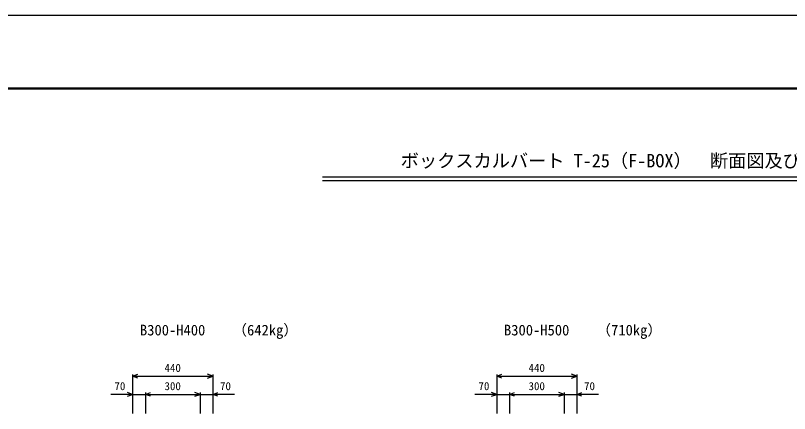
# Model space of a CAD drawing. Units: millimetres, scale not verified. Extents: x -8390 to 25210, y 0 to 11880.
# Drawn here: x 13444 to 17696, y 9695 to 11880 of the extents above; entities that cross this region are included whole.
import ezdxf
from ezdxf.enums import TextEntityAlignment as Align

# ---------------------------------------------------------------- set-up
doc = ezdxf.new("R2010")
doc.units = ezdxf.units.MM
doc.header["$LTSCALE"] = 20
for name, color, linetype, lineweight in [('Defpoints_3', 5, 'Continuous', 25), ('DIM', 7, 'Continuous', 25), ('TXT', 7, 'Continuous', 25), ('WAKU', 3, 'Continuous', 50)]:
    doc.layers.add(name, color=color, linetype=linetype, lineweight=lineweight)
doc.styles.add('ＭＳ ゴシック', font='')
doc.styles.get('ＭＳ ゴシック').set_extended_font_data('MS Gothic')

msp = doc.modelspace()

# ---------------------------------------------------------------- linework, layer by layer
at = {"layer": 'Defpoints_3'}
msp.add_line((25210, 11880), (8410, 11880), dxfattribs=at)
at = {"layer": 'DIM'}
for p, q in [((14087.31, 9900.34), (14115.51, 9910.61)), ((14087.31, 9910.34), (14087.31, 9695.34)), ((14527.31, 9900.34), (14499.12, 9910.61)), ((14527.31, 9910.34), (14527.31, 9695.34)), ((16087.31, 9900.34), (16115.51, 9910.61)), ((16087.31, 9910.34), (16087.31, 9695.34)), ((16527.31, 9900.34), (16499.12, 9910.61)), ((16527.31, 9910.34), (16527.31, 9695.34)), ((14087.31, 9900.34), (14527.31, 9900.34)), ((14115.51, 9890.08), (14087.31, 9900.34)), ((14499.12, 9890.08), (14527.31, 9900.34)), ((16087.31, 9900.34), (16527.31, 9900.34)), ((16115.51, 9890.08), (16087.31, 9900.34)), ((16499.12, 9890.08), (16527.31, 9900.34)), ((14087.31, 9800.34), (13967.31, 9800.34)), ((14087.31, 9800.34), (14059.12, 9810.61)), ((14059.12, 9790.08), (14087.31, 9800.34)), ((14087.31, 9800.34), (14157.31, 9800.34)), ((14157.31, 9800.34), (14185.51, 9810.61)), ((14157.31, 9810.34), (14157.31, 9695.34)), ((14157.31, 9800.34), (14457.31, 9800.34)), ((14185.51, 9790.08), (14157.31, 9800.34)), ((14457.31, 9800.34), (14429.12, 9810.61)), ((14429.12, 9790.08), (14457.31, 9800.34)), ((14457.31, 9810.34), (14457.31, 9695.34)), ((14457.31, 9800.34), (14527.31, 9800.34)), ((14527.31, 9800.34), (14555.51, 9810.61)), ((14555.51, 9790.08), (14527.31, 9800.34)), ((14647.31, 9800.34), (14527.31, 9800.34)), ((16087.31, 9800.34), (15967.31, 9800.34)), ((16087.31, 9800.34), (16059.12, 9810.61)), ((16059.12, 9790.08), (16087.31, 9800.34)), ((16087.31, 9800.34), (16157.31, 9800.34)), ((16157.31, 9800.34), (16185.51, 9810.61)), ((16157.31, 9810.34), (16157.31, 9695.34)), ((16157.31, 9800.34), (16457.31, 9800.34)), ((16185.51, 9790.08), (16157.31, 9800.34)), ((16457.31, 9800.34), (16429.12, 9810.61)), ((16429.12, 9790.08), (16457.31, 9800.34)), ((16457.31, 9810.34), (16457.31, 9695.34)), ((16457.31, 9800.34), (16527.31, 9800.34)), ((16527.31, 9800.34), (16555.51, 9810.61)), ((16555.51, 9790.08), (16527.31, 9800.34)), ((16647.31, 9800.34), (16527.31, 9800.34))]:
    msp.add_line(p, q, dxfattribs=at)
at = {"layer": 'TXT'}
for p, q in [((15129.97, 10994.39), (18490.03, 10994.39)), ((15129.97, 10975.19), (18490.03, 10975.19))]:
    msp.add_line(p, q, dxfattribs=at)
at = {"layer": 'WAKU'}
msp.add_line((24810, 11480), (8810, 11480), dxfattribs=at)

# ---------------------------------------------------------------- texts
at = {"layer": 'DIM', "style": 'ＭＳ ゴシック'}
for s, p in [('440', (14262.31, 9910.34)), ('440', (16262.31, 9910.34)), ('70', (13987.31, 9810.34)), ('300', (14262.31, 9810.34)), ('70', (14567.31, 9810.34)), ('70', (15987.31, 9810.34)), ('300', (16262.31, 9810.34)), ('70', (16567.31, 9810.34))]:
    msp.add_text(s, height=43.99, dxfattribs=at).set_placement(p, align=Align.BOTTOM_LEFT)
at = {"layer": 'TXT', "style": 'ＭＳ ゴシック'}
for s, height, p in [('ボックスカルバート T-25（F-BOX）\u3000断面図及び材料表', 73.31, (15560, 11024.39)), ('B300-H400', 58.65, (14127.31, 10106.31)), ('（642kg）', 58.65, (14635.68, 10106.31)), ('B300-H500', 58.65, (16127.31, 10106.31)), ('（710kg）', 58.65, (16635.68, 10106.31))]:
    msp.add_text(s, height=height, dxfattribs=at).set_placement(p, align=Align.BOTTOM_LEFT)

doc.saveas('drawing.dxf')
